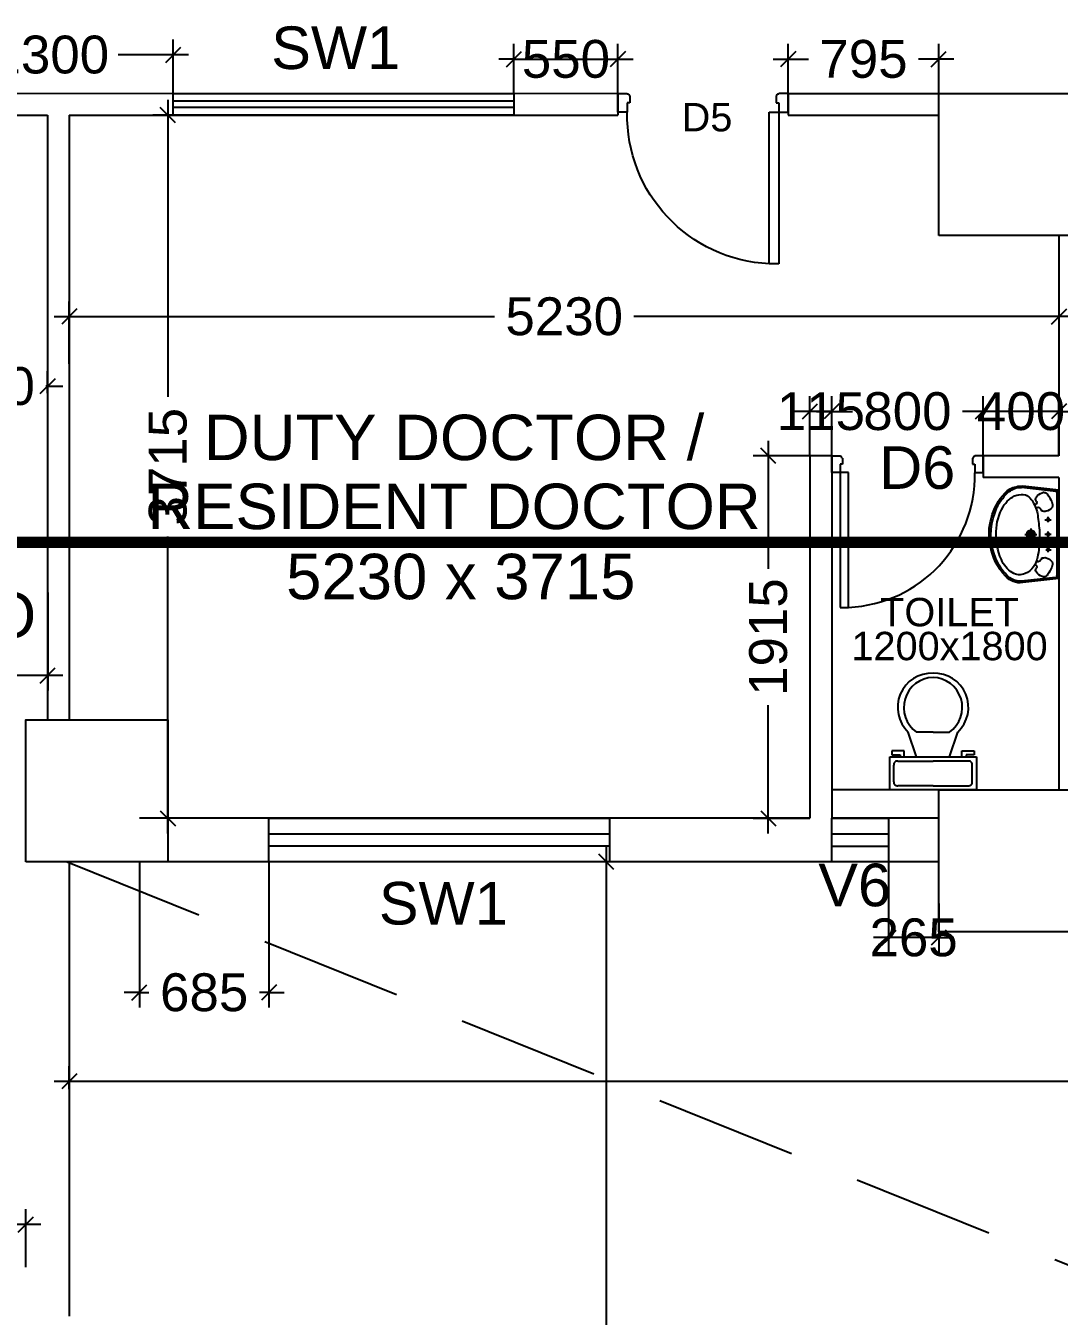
# Model space of a CAD drawing. Extents: x 7620542 to 7843793, y -6476226 to -6093835.
# Drawn here: x 7727743 to 7733204, y -6435819 to -6429002 of the extents above; entities that cross this region are included whole.
import ezdxf
from ezdxf.enums import TextEntityAlignment as Align

# ---------------------------------------------------------------- set-up
doc = ezdxf.new("R2010")
doc.units = 0
doc.header["$LTSCALE"] = 600
doc.header["$MEASUREMENT"] = 0
doc.header["$PDMODE"] = 35
doc.linetypes.add('DASHED', pattern=[0.75, 0.5, -0.25])
doc.linetypes.add('HIDDEN2', pattern=[0.1875, 0.125, -0.0625])
doc.layers.get('0').update_dxf_attribs({"linetype": 'CONTINUOUS'})
doc.layers.get('Defpoints').update_dxf_attribs({"linetype": 'CONTINUOUS'})
for name, color, linetype in [('Counter', 7, 'CONTINUOUS'), ('DOOR', 32, 'CONTINUOUS'), ('Duct', 8, 'CONTINUOUS'), ('joinery', 7, 'CONTINUOUS'), ('LA-column', 3, 'CONTINUOUS'), ('Room Dim', 1, 'CONTINUOUS'), ('Sections', 10, 'CONTINUOUS'), ('TEXT', 6, 'CONTINUOUS'), ('Toi-Euip', 8, 'CONTINUOUS'), ('toi-fix', 46, 'CONTINUOUS'), ('Walls', 7, 'CONTINUOUS'), ('WIN', 151, 'CONTINUOUS'), ('Working Dim', 5, 'CONTINUOUS')]:
    doc.layers.add(name, color=color, linetype=linetype)
doc.styles.add('ari', font='arial.ttf')
doc.styles.add('ARIAL', font='arial.ttf')
doc.dimstyles.new('int. dim', dxfattribs={"dimtxt": 450, "dimasz": 80, "dimexe": 80, "dimexo": 0, "dimgap": 70, "dimtad": 0, "dimdec": 0, "dimzin": 12, "dimdsep": 46, "dimtxsty": 'ari', "dimblk": 'OBLIQUE', "dimcen": 2, "dimdle": 80, "dimclrd": 256, "dimclre": 256, "dimclrt": 6, "dimadec": 0, "dimazin": 0, "dimtfac": 1, "dimtdec": 0, "dimtix": 1, "dimtmove": 2, "dimatfit": 3, "dimfxl": 1, "dimtolj": 1, "dimtzin": 0, "dimlwd": -1, "dimlwe": -1, "dimarcsym": 0})

# ---------------------------------------------------------------- blocks, each defined once
blk = doc.blocks.new('1000')
at = {"layer": 'DOOR'}
for p, q in [((0, -100), (0, 0)), ((0, 0), (49.7, 0)), ((49.7, 0), (49.7, -2.2)), ((63.2, -49.5), (49.7, -49.5)), ((49.7, -49.5), (49.7, -100)), ((63.2, -13.5), (61, -13.5)), ((63.2, -13.5), (63.2, -49.5)), ((836.8, -13.5), (836.8, -49.5)), ((836.8, -13.5), (839, -13.5)), ((836.8, -49.5), (850.3, -49.5)), ((850.3, 0), (850.3, -2.2)), ((900, 0), (850.3, 0)), ((850.3, -49.5), (850.3, -100)), ((900, -100), (900, 0)), ((49.7, -100), (0, -100)), ((49.7, -100), (49.7, -900.6)), ((100.2, -100), (49.7, -100)), ((100.2, -900.6), (100.2, -100)), ((850.3, -100), (900, -100)), ((49.7, -900.6), (100.2, -900.6))]:
    blk.add_line(p, q, dxfattribs=at)
for centre, major_axis, start_param, end_param in [((49.7, -13.5), (-7.95, 7.95), 3.926991, 5.497787), ((850.3, -13.5), (7.95, 7.95), 0.785398, 2.356194)]:
    blk.add_ellipse(centre, major_axis=major_axis, ratio=1, start_param=start_param, end_param=end_param, dxfattribs=at)
at = {"layer": 'DOOR', "color": 145}
blk.add_ellipse((64.3, -115.3), major_axis=(-519.7, 589.8), ratio=1, start_param=2.464943, end_param=4.009476, dxfattribs=at)
blk = doc.blocks.new('_Oblique')
at = {"color": 0, "linetype": 'ByBlock', "lineweight": -2}
blk.add_line((-0.5, -0.5), (0.5, 0.5), dxfattribs=at)
blk = doc.blocks.new('*D2289')
at = {"layer": 'Defpoints', "color": 0, "transparency": 16777216}
for p in [(7723124.1, -6431996.5, 6.3), (7727859.1, -6431996.5, 6.3), (7727859.1, -6432433.8)]:
    blk.add_point(p, dxfattribs=at)
at = {"layer": 'Working Dim', "transparency": 16777216}
for p, q in [((7723124.1, -6431996.5), (7723124.1, -6432513.8)), ((7727859.1, -6431996.5), (7727859.1, -6432513.8)), ((7723044.1, -6432433.8), (7725118.2, -6432433.8)), ((7727939.1, -6432433.8), (7725865.1, -6432433.8))]:
    blk.add_line(p, q, dxfattribs=at)
at = {"layer": 'Working Dim', "transparency": 16777216, "xscale": 80, "yscale": 80, "zscale": 80, "rotation": 180}
blk.add_blockref('_Oblique', (7723124.1, -6432433.8), dxfattribs=at)
at = {"layer": 'Working Dim', "transparency": 16777216, "xscale": 80, "yscale": 80, "zscale": 80}
blk.add_blockref('_Oblique', (7727859.1, -6432433.8), dxfattribs=at)
at = {"layer": 'Working Dim', "color": 6, "transparency": 16777216, "insert": (7725491.6, -6432433.8), "char_height": 200, "attachment_point": 5, "style": 'ari'}
blk.add_mtext('\\A1;4735', dxfattribs=at)
blk = doc.blocks.new('*D2291')
at = {"layer": 'Defpoints', "color": 0, "transparency": 16777216}
for p in [(7733203.1, -6430537.7), (7727973.1, -6430787.9, 6.3), (7733203.1, -6430787.9, 6.3)]:
    blk.add_point(p, dxfattribs=at)
at = {"layer": 'Working Dim', "transparency": 16777216}
for p, q in [((7727973.1, -6430787.9), (7727973.1, -6430457.7)), ((7733203.1, -6430787.9), (7733203.1, -6430457.7)), ((7727893.1, -6430537.7), (7730219.9, -6430537.7)), ((7733283.1, -6430537.7), (7730956.4, -6430537.7))]:
    blk.add_line(p, q, dxfattribs=at)
at = {"layer": 'Working Dim', "transparency": 16777216, "xscale": 80, "yscale": 80, "zscale": 80, "rotation": 180}
blk.add_blockref('_Oblique', (7727973.1, -6430537.7), dxfattribs=at)
at = {"layer": 'Working Dim', "transparency": 16777216, "xscale": 80, "yscale": 80, "zscale": 80}
blk.add_blockref('_Oblique', (7733203.1, -6430537.7), dxfattribs=at)
at = {"layer": 'Working Dim', "color": 6, "transparency": 16777216, "insert": (7730588.1, -6430537.7), "char_height": 200, "attachment_point": 5, "style": 'ari'}
blk.add_mtext('\\A1;5230', dxfattribs=at)
blk = doc.blocks.new('*D2292')
at = {"layer": 'Defpoints', "color": 0, "transparency": 16777216}
for p in [(7728494, -6429473.6), (7728734.1, -6429473.6, 3.4), (7728734.1, -6433188.6, 6.3)]:
    blk.add_point(p, dxfattribs=at)
at = {"layer": 'Working Dim', "transparency": 16777216}
for p, q in [((7728494, -6429393.6), (7728494, -6430961.8)), ((7728734.1, -6429473.6), (7728414, -6429473.6)), ((7728494, -6433268.6), (7728494, -6431700.4)), ((7728734.1, -6433188.6), (7728414, -6433188.6))]:
    blk.add_line(p, q, dxfattribs=at)
at = {"layer": 'Working Dim', "transparency": 16777216, "xscale": 80, "yscale": 80, "zscale": 80}
for p, rotation in [((7728494, -6429473.6), 90), ((7728494, -6433188.6), 270)]:
    blk.add_blockref('_Oblique', p, dxfattribs=dict(at, rotation=rotation))
at = {"layer": 'Working Dim', "color": 6, "transparency": 16777216, "insert": (7728494, -6431331.1), "char_height": 200, "attachment_point": 5, "rotation": 90, "style": 'ari'}
blk.add_mtext('\\A1;3715', dxfattribs=at)
blk = doc.blocks.new('*D2328')
at = {"layer": 'Defpoints', "color": 0, "transparency": 16777216}
for p in [(7727743.1, -6435334.1), (7724743.1, -6435548.1, 5.1), (7727743.1, -6435559.4, 14.8)]:
    blk.add_point(p, dxfattribs=at)
at = {"layer": 'Working Dim', "transparency": 16777216}
for p, q in [((7724743.1, -6435548.1), (7724743.1, -6435254.1)), ((7727743.1, -6435559.4), (7727743.1, -6435254.1)), ((7724663.1, -6435334.1), (7725874.9, -6435334.1)), ((7727823.1, -6435334.1), (7726611.3, -6435334.1))]:
    blk.add_line(p, q, dxfattribs=at)
at = {"layer": 'Working Dim', "transparency": 16777216, "xscale": 80, "yscale": 80, "zscale": 80, "rotation": 180}
blk.add_blockref('_Oblique', (7724743.1, -6435334.1), dxfattribs=at)
at = {"layer": 'Working Dim', "transparency": 16777216, "xscale": 80, "yscale": 80, "zscale": 80}
blk.add_blockref('_Oblique', (7727743.1, -6435334.1), dxfattribs=at)
at = {"layer": 'Working Dim', "color": 6, "transparency": 16777216, "insert": (7726243.1, -6435334.1), "char_height": 200, "attachment_point": 5, "style": 'ari'}
blk.add_mtext('\\A1;3000', dxfattribs=at)
blk = doc.blocks.new('*D2345')
at = {"layer": 'Defpoints', "color": 0, "transparency": 16777216}
for p in [(7728522.2, -6429155), (7727223.1, -6429358.9, 17.2), (7728522.2, -6429358.6, 3.4)]:
    blk.add_point(p, dxfattribs=at)
at = {"layer": 'Working Dim', "transparency": 16777216}
for p, q in [((7727223.1, -6429358.9), (7727223.1, -6429075)), ((7728522.2, -6429358.6), (7728522.2, -6429075)), ((7727143.1, -6429155), (7727513.8, -6429155)), ((7728602.2, -6429155), (7728231.5, -6429155))]:
    blk.add_line(p, q, dxfattribs=at)
at = {"layer": 'Working Dim', "transparency": 16777216, "xscale": 80, "yscale": 80, "zscale": 80, "rotation": 180}
blk.add_blockref('_Oblique', (7727223.1, -6429155), dxfattribs=at)
at = {"layer": 'Working Dim', "transparency": 16777216, "xscale": 80, "yscale": 80, "zscale": 80}
blk.add_blockref('_Oblique', (7728522.2, -6429155), dxfattribs=at)
at = {"layer": 'Working Dim', "color": 6, "transparency": 16777216, "insert": (7727872.7, -6429155), "char_height": 200, "attachment_point": 5, "style": 'ari'}
blk.add_mtext('\\A1;1300', dxfattribs=at)
blk = doc.blocks.new('*D2346')
at = {"layer": 'Defpoints', "color": 0, "transparency": 16777216}
for p in [(7730871.6, -6429177.9), (7730322.6, -6429358.6, 3.4), (7730871.6, -6429358.8, 3.4)]:
    blk.add_point(p, dxfattribs=at)
at = {"layer": 'Working Dim', "transparency": 16777216}
for p, q in [((7730322.6, -6429358.6), (7730322.6, -6429097.9)), ((7730871.6, -6429358.8), (7730871.6, -6429097.9)), ((7730322.6, -6429177.9), (7730242.6, -6429177.9)), ((7730322.6, -6429177.9), (7730871.6, -6429177.9)), ((7730871.6, -6429177.9), (7730951.6, -6429177.9))]:
    blk.add_line(p, q, dxfattribs=at)
at = {"layer": 'Working Dim', "transparency": 16777216, "xscale": 80, "yscale": 80, "zscale": 80}
blk.add_blockref('_Oblique', (7730322.6, -6429177.9), dxfattribs=at)
at = {"layer": 'Working Dim', "transparency": 16777216, "xscale": 80, "yscale": 80, "zscale": 80, "rotation": 180}
blk.add_blockref('_Oblique', (7730871.6, -6429177.9), dxfattribs=at)
at = {"layer": 'Working Dim', "color": 6, "transparency": 16777216, "insert": (7730597.1, -6429177.9), "char_height": 200, "attachment_point": 5, "style": 'ari'}
blk.add_mtext('\\A1;550', dxfattribs=at)
blk = doc.blocks.new('*D2347')
at = {"layer": 'Defpoints', "color": 0, "transparency": 16777216}
for p in [(7732567.1, -6429177.9), (7731771.6, -6429358.8, 6.3), (7732567.1, -6429358.9, 17.2)]:
    blk.add_point(p, dxfattribs=at)
at = {"layer": 'Working Dim', "transparency": 16777216}
for p, q in [((7731771.6, -6429358.8), (7731771.6, -6429097.9)), ((7732567.1, -6429358.9), (7732567.1, -6429097.9)), ((7731691.6, -6429177.9), (7731878.5, -6429177.9)), ((7732647.1, -6429177.9), (7732460.3, -6429177.9))]:
    blk.add_line(p, q, dxfattribs=at)
at = {"layer": 'Working Dim', "transparency": 16777216, "xscale": 80, "yscale": 80, "zscale": 80, "rotation": 180}
blk.add_blockref('_Oblique', (7731771.6, -6429177.9), dxfattribs=at)
at = {"layer": 'Working Dim', "transparency": 16777216, "xscale": 80, "yscale": 80, "zscale": 80}
blk.add_blockref('_Oblique', (7732567.1, -6429177.9), dxfattribs=at)
at = {"layer": 'Working Dim', "color": 6, "transparency": 16777216, "insert": (7732169.4, -6429177.9), "char_height": 200, "attachment_point": 5, "style": 'ari'}
blk.add_mtext('\\A1;795', dxfattribs=at)
blk = doc.blocks.new('*D2364')
at = {"layer": 'Defpoints', "color": 0, "transparency": 16777216}
for p in [(7728343.1, -6433418.8, 10.3), (7729027.9, -6433418.6), (7729027.9, -6434108.9)]:
    blk.add_point(p, dxfattribs=at)
at = {"layer": 'Working Dim', "transparency": 16777216}
for p, q in [((7728343.1, -6433418.8), (7728343.1, -6434188.9)), ((7729027.9, -6433418.6), (7729027.9, -6434188.9)), ((7728343.1, -6434108.9), (7728263.1, -6434108.9)), ((7728343.1, -6434108.9), (7728393.3, -6434108.9)), ((7729027.9, -6434108.9), (7728977.8, -6434108.9)), ((7729027.9, -6434108.9), (7729107.9, -6434108.9))]:
    blk.add_line(p, q, dxfattribs=at)
at = {"layer": 'Working Dim', "transparency": 16777216, "xscale": 80, "yscale": 80, "zscale": 80}
blk.add_blockref('_Oblique', (7728343.1, -6434108.9), dxfattribs=at)
at = {"layer": 'Working Dim', "transparency": 16777216, "xscale": 80, "yscale": 80, "zscale": 80, "rotation": 180}
blk.add_blockref('_Oblique', (7729027.9, -6434108.9), dxfattribs=at)
at = {"layer": 'Working Dim', "color": 6, "transparency": 16777216, "insert": (7728685.5, -6434108.9), "char_height": 200, "attachment_point": 5, "style": 'ari'}
blk.add_mtext('\\A1;685', dxfattribs=at)
blk = doc.blocks.new('*D2365')
at = {"layer": 'Defpoints', "color": 0, "transparency": 16777216}
for p in [(7732301.6, -6433418.6), (7732567.1, -6433638.8, 7.5), (7732301.6, -6433818.8)]:
    blk.add_point(p, dxfattribs=at)
at = {"layer": 'Working Dim', "transparency": 16777216}
for p, q in [((7732301.6, -6433418.6), (7732301.6, -6433898.8)), ((7732567.1, -6433638.8), (7732567.1, -6433898.8)), ((7732301.6, -6433818.8), (7732221.6, -6433818.8)), ((7732567.1, -6433818.8), (7732301.6, -6433818.8)), ((7732567.1, -6433818.8), (7732647.1, -6433818.8))]:
    blk.add_line(p, q, dxfattribs=at)
at = {"layer": 'Working Dim', "transparency": 16777216, "xscale": 80, "yscale": 80, "zscale": 80}
blk.add_blockref('_Oblique', (7732301.6, -6433818.8), dxfattribs=at)
at = {"layer": 'Working Dim', "transparency": 16777216, "xscale": 80, "yscale": 80, "zscale": 80, "rotation": 180}
blk.add_blockref('_Oblique', (7732567.1, -6433818.8), dxfattribs=at)
at = {"layer": 'Working Dim', "color": 6, "transparency": 16777216, "insert": (7732434.4, -6433818.8), "char_height": 200, "attachment_point": 5, "style": 'ari'}
blk.add_mtext('\\A1;265', dxfattribs=at)
blk = doc.blocks.new('*D2371')
at = {"layer": 'Defpoints', "color": 0, "transparency": 16777216}
for p in [(7745191.6, -6434578), (7727973.1, -6434618.8), (7745191.6, -6434618.8)]:
    blk.add_point(p, dxfattribs=at)
at = {"layer": 'Working Dim', "transparency": 16777216}
for p, q in [((7727973.1, -6434618.8), (7727973.1, -6434498)), ((7745191.6, -6434618.8), (7745191.6, -6434498)), ((7727893.1, -6434578), (7736145.8, -6434578)), ((7745271.6, -6434578), (7737019, -6434578))]:
    blk.add_line(p, q, dxfattribs=at)
at = {"layer": 'Working Dim', "transparency": 16777216, "xscale": 80, "yscale": 80, "zscale": 80, "rotation": 180}
blk.add_blockref('_Oblique', (7727973.1, -6434578), dxfattribs=at)
at = {"layer": 'Working Dim', "transparency": 16777216, "xscale": 80, "yscale": 80, "zscale": 80}
blk.add_blockref('_Oblique', (7745191.6, -6434578), dxfattribs=at)
at = {"layer": 'Working Dim', "color": 6, "transparency": 16777216, "insert": (7736582.4, -6434578), "char_height": 200, "attachment_point": 5, "style": 'ari'}
blk.add_mtext('\\A1;17220', dxfattribs=at)
blk = doc.blocks.new('*D2372')
at = {"layer": 'Defpoints', "color": 0, "transparency": 16777216}
for p in [(7730810.6, -6433418.6), (7731054.2, -6433418.6), (7731052.1, -6440348.6)]:
    blk.add_point(p, dxfattribs=at)
at = {"layer": 'Working Dim', "transparency": 16777216}
for p, q in [((7730810.6, -6433338.6), (7730810.6, -6436514.8)), ((7731054.2, -6433418.6), (7730730.6, -6433418.6)), ((7730810.6, -6440428.6), (7730810.6, -6437252.5)), ((7731052.1, -6440348.6), (7730730.6, -6440348.6))]:
    blk.add_line(p, q, dxfattribs=at)
at = {"layer": 'Working Dim', "transparency": 16777216, "xscale": 80, "yscale": 80, "zscale": 80}
for p, rotation in [((7730810.6, -6433418.6), 90), ((7730810.6, -6440348.6), 270)]:
    blk.add_blockref('_Oblique', p, dxfattribs=dict(at, rotation=rotation))
at = {"layer": 'Working Dim', "color": 6, "transparency": 16777216, "insert": (7730810.6, -6436883.6), "char_height": 200, "attachment_point": 5, "rotation": 90, "style": 'ari'}
blk.add_mtext('\\A1;6930', dxfattribs=at)
blk = doc.blocks.new('*D2412')
at = {"layer": 'Defpoints', "color": 0, "transparency": 16777216}
for p in [(7731666.6, -6431273.6), (7731886.7, -6431273.6), (7731886.6, -6433188.7)]:
    blk.add_point(p, dxfattribs=at)
at = {"layer": 'Working Dim', "transparency": 16777216}
for p, q in [((7731666.6, -6431193.6), (7731666.6, -6431871.2)), ((7731886.7, -6431273.6), (7731586.6, -6431273.6)), ((7731666.6, -6433268.7), (7731666.6, -6432591.1)), ((7731886.6, -6433188.7), (7731586.6, -6433188.7))]:
    blk.add_line(p, q, dxfattribs=at)
at = {"layer": 'Working Dim', "transparency": 16777216, "xscale": 80, "yscale": 80, "zscale": 80}
for p, rotation in [((7731666.6, -6431273.6), 90), ((7731666.6, -6433188.7), 270)]:
    blk.add_blockref('_Oblique', p, dxfattribs=dict(at, rotation=rotation))
at = {"layer": 'Working Dim', "color": 6, "transparency": 16777216, "insert": (7731666.6, -6432231.2), "char_height": 200, "attachment_point": 5, "rotation": 90, "style": 'ari'}
blk.add_mtext('\\A1;1915', dxfattribs=at)
blk = doc.blocks.new('*D2413')
at = {"layer": 'Defpoints', "color": 0, "transparency": 16777216}
for p in [(7732801.6, -6431038.8), (7732801.6, -6431273.6), (7733202.1, -6431273.7)]:
    blk.add_point(p, dxfattribs=at)
at = {"layer": 'Working Dim', "transparency": 16777216}
for p, q in [((7732801.6, -6431273.6), (7732801.6, -6430958.8)), ((7733202.1, -6431273.7), (7733202.1, -6430958.8)), ((7732801.6, -6431038.8), (7732721.6, -6431038.8)), ((7733202.1, -6431038.8), (7732801.6, -6431038.8)), ((7733202.1, -6431038.8), (7733282.1, -6431038.8))]:
    blk.add_line(p, q, dxfattribs=at)
at = {"layer": 'Working Dim', "transparency": 16777216, "xscale": 80, "yscale": 80, "zscale": 80}
blk.add_blockref('_Oblique', (7732801.6, -6431038.8), dxfattribs=at)
at = {"layer": 'Working Dim', "transparency": 16777216, "xscale": 80, "yscale": 80, "zscale": 80, "rotation": 180}
blk.add_blockref('_Oblique', (7733202.1, -6431038.8), dxfattribs=at)
at = {"layer": 'Working Dim', "color": 6, "transparency": 16777216, "insert": (7733001.9, -6431038.8), "char_height": 200, "attachment_point": 5, "style": 'ari'}
blk.add_mtext('\\A1;400', dxfattribs=at)
blk = doc.blocks.new('*D2414')
at = {"layer": 'Defpoints', "color": 0, "transparency": 16777216}
for p in [(7732001.6, -6431038.8), (7732001.6, -6431273.7), (7732801.6, -6431273.6)]:
    blk.add_point(p, dxfattribs=at)
at = {"layer": 'Working Dim', "transparency": 16777216}
for p, q in [((7732001.6, -6431273.7), (7732001.6, -6430958.8)), ((7732801.6, -6431273.6), (7732801.6, -6430958.8)), ((7731921.6, -6431038.8), (7732110.9, -6431038.8)), ((7732881.6, -6431038.8), (7732692.4, -6431038.8))]:
    blk.add_line(p, q, dxfattribs=at)
at = {"layer": 'Working Dim', "transparency": 16777216, "xscale": 80, "yscale": 80, "zscale": 80, "rotation": 180}
blk.add_blockref('_Oblique', (7732001.6, -6431038.8), dxfattribs=at)
at = {"layer": 'Working Dim', "transparency": 16777216, "xscale": 80, "yscale": 80, "zscale": 80}
blk.add_blockref('_Oblique', (7732801.6, -6431038.8), dxfattribs=at)
at = {"layer": 'Working Dim', "color": 6, "transparency": 16777216, "insert": (7732401.6, -6431038.8), "char_height": 200, "attachment_point": 5, "style": 'ari'}
blk.add_mtext('\\A1;800', dxfattribs=at)
blk = doc.blocks.new('*D2415')
at = {"layer": 'Defpoints', "color": 0, "transparency": 16777216}
for p in [(7731886.7, -6431038.8), (7731886.7, -6431273.6), (7732001.6, -6431273.7)]:
    blk.add_point(p, dxfattribs=at)
at = {"layer": 'Working Dim', "transparency": 16777216}
for p, q in [((7731886.7, -6431273.6), (7731886.7, -6430958.8)), ((7732001.6, -6431273.7), (7732001.6, -6430958.8)), ((7731886.7, -6431038.8), (7731806.7, -6431038.8)), ((7732001.6, -6431038.8), (7731886.7, -6431038.8)), ((7732001.6, -6431038.8), (7732081.6, -6431038.8))]:
    blk.add_line(p, q, dxfattribs=at)
at = {"layer": 'Working Dim', "transparency": 16777216, "xscale": 80, "yscale": 80, "zscale": 80}
blk.add_blockref('_Oblique', (7731886.7, -6431038.8), dxfattribs=at)
at = {"layer": 'Working Dim', "transparency": 16777216, "xscale": 80, "yscale": 80, "zscale": 80, "rotation": 180}
blk.add_blockref('_Oblique', (7732001.6, -6431038.8), dxfattribs=at)
at = {"layer": 'Working Dim', "color": 6, "transparency": 16777216, "insert": (7731944.2, -6431038.8), "char_height": 200, "attachment_point": 5, "style": 'ari'}
blk.add_mtext('\\A1;115', dxfattribs=at)
blk = doc.blocks.new('A$C5FEC0201')
at = {"layer": 'Toi-Euip'}
for p, q in [((0, 473.4), (184.7, 494.1)), ((0, 465.4), (191.4, 486.9)), ((0, 473.4), (0, 20.9)), ((9.6, 458.3), (9.6, 40.4)), ((54.4, 310.5), (54.4, 336.7)), ((71.9, 322.5), (39.4, 322.5)), ((143.3, 276.5), (143.3, 216.2)), ((71.9, 247.8), (39.4, 247.8)), ((54.4, 235.7), (54.4, 261.9)), ((173.4, 246.3), (112, 246.3)), ((66.7, 168.5), (39.4, 168.5)), ((54.4, 156.4), (54.4, 182.7)), ((0, 28.9), (191.4, 7.5)), ((0, 20.9), (184.7, 0.2))]:
    blk.add_line(p, q, dxfattribs=at)
for centre, radius in [((54.4, 322.5), 6.43), ((143.3, 246.3), 21.6), ((54.4, 247.8), 6.43), ((143.3, 246.3), 15.5), ((143.3, 246.3), 10.9), ((54.4, 168.5), 6.43)]:
    blk.add_circle(centre, radius, dxfattribs=at)
for centre, radius, start, end in [((-14.6, 453.5), 24.7, 11.14513, 53.7785), ((76, 441.8), 20.7, 62.49081, 153.19095), ((194.8, 411.5), 83.2, 73.23918, 96.99591), ((198.4, 409.1), 78.1, 56.79114, 95.14021), ((197.4, 387.4), 106, 42.34, 78.55208), ((181.9, 366.5), 123.1, 31.84149, 61.21457), ((66.2, 397.4), 34, 151.91921, 201.35614), ((155, 371.1), 126.1, 140.59825, 160.41359), ((67.6, 406.2), 56.9, 34.96691, 71.64959), ((273.3, 323.1), 166.8, 149.59023, 175.97193), ((120.5, 410.1), 8.6, 136.04031, 216.10739), ((121.5, 408.7), 8.72, 204.51045, 300.32874), ((100.5, 427.5), 17.9, 320.46419, 39.5358), ((202.8, 375.4), 80.1, 113.69295, 156.38132), ((191.3, 356.4), 94.7, 75.58544, 102.65463), ((173.3, 329.2), 126, 27.7975, 70.69461), ((66.3, 262.6), 287, 13.68007, 43.11994), ((134.7, 300.9), 200.3, 16.98939, 40.68541), ((74.8, 413.3), 49.2, 215.0585, 257.19296), ((72.7, 395.9), 31.9, 253.96544, 299.92088), ((114.3, 360.7), 26.8, 118.27151, 163.61398), ((898.2, 212.6), 800.7, 171.22276, 177.52001), ((106.8, 377.5), 8.55, 353.15264, 127.30389), ((72.7, 260.2), 247.5, 0.51874, 31.0564), ((45.2, 246.8), 302.7, 336.19508, 21.84971), ((82.7, 251), 274.2, 347.13905, 16.85156), ((830.4, 250.4), 732.1, 180.24313, 185.54823), ((23.3, 242.5), 297.5, 335.41071, 3.84539), ((397.3, 201.4), 296.4, 184.2321, 193.82674), ((59.7, 235.8), 293.9, 316.38455, 351.02297), ((66.2, 94.9), 34, 158.64386, 208.08079), ((74.8, 79), 49.2, 102.80704, 144.9415), ((155, 121.1), 126.1, 199.58641, 219.40175), ((72.7, 96.3), 31.9, 60.07912, 106.03456), ((114.3, 131.5), 26.8, 196.38602, 241.72849), ((106.5, 113.4), 7.39, 228.29837, 348.68026), ((218.2, 145.9), 109.8, 188.02022, 245.02213), ((120.5, 82.1), 8.6, 143.89261, 223.95969), ((120.7, 84.3), 7.73, 75.15228, 157.93068), ((100.5, 64.8), 17.9, 320.4642, 39.53581), ((164.1, 170.3), 139.7, 301.86033, 338.31323), ((67.5, 229.2), 275.4, 316.21733, 337.66735), ((-16.1, 41), 25.7, 308.74871, 358.57964), ((76, 50.4), 20.7, 206.80905, 297.50919), ((67.6, 86), 56.9, 288.35041, 325.03309), ((199.8, 111.6), 70.9, 246.77794, 302.40806), ((197.9, 98.8), 99.5, 262.39424, 318.61688), ((196, 101.8), 94.4, 267.2238, 318.08952)]:
    blk.add_arc(centre, radius, start, end, dxfattribs=at)
blk = doc.blocks.new('A$C70ED7303')
at = {"layer": 'toi-fix', "color": 8}
for p, q in [((0, 0), (229, 0)), ((229, 0), (229, -174.4)), ((-229, 0), (0, 0)), ((-229, -174.4), (-229, 0)), ((-207.2, -43.6), (-207.2, -130.8)), ((0, -21.8), (-185.4, -21.8)), ((0, -21.8), (185.4, -21.8)), ((207.2, -43.6), (207.2, -130.8)), ((229, -174.4), (-229, -174.4)), ((-218.1, -207.2), (-218.1, -185.4)), ((-218.1, -185.4), (-174.4, -185.4)), ((-185.4, -152.6), (0, -152.6)), ((-174.4, -185.4), (-174.4, -174.4)), ((-152.6, -174.4), (-152.6, -207.2)), ((-87.2, -174.4), (-130.8, -305.3)), ((185.4, -152.6), (0, -152.6)), ((87.2, -174.4), (130.8, -305.3)), ((152.6, -174.4), (152.6, -207.2)), ((174.4, -185.4), (174.4, -174.4)), ((218.1, -185.4), (174.4, -185.4)), ((218.1, -207.2), (218.1, -185.4)), ((-152.6, -207.2), (-218.1, -207.2)), ((152.6, -207.2), (218.1, -207.2)), ((0, -305.3), (-87.2, -305.3)), ((0, -305.3), (87.2, -305.3))]:
    blk.add_line(p, q, dxfattribs=at)
for centre, major_axis, start_param, end_param in [((-188.1, -40.9), (13.6, -13.6), 2.214297, 4.068888), ((188.1, -40.9), (13.6, -13.6), 0.643501, 2.498091), ((-188.1, -133.6), (-13.6, -13.6), 5.35589, 7.21048), ((188.1, -133.6), (-13.6, -13.6), 0.643501, 2.498091), ((-6.6, -436.2), (-127.6, -127.6), 4.686239, 7.105146), ((4.7, -435.5), (-112.7, -112.7), 4.541602, 7.039318), ((6.6, -436.2), (55.8, -171.6), -0.351019, 2.067888), ((-4.7, -435.5), (-112.7, -112.7), 0.814663, 3.31238)]:
    blk.add_ellipse(centre, major_axis=major_axis, ratio=1, start_param=start_param, end_param=end_param, dxfattribs=at)
blk = doc.blocks.new('*D2453')
at = {"layer": 'Defpoints', "color": 0, "transparency": 16777216}
for p in [(7727258.1, -6430906.4), (7727258.1, -6430942.9, -22.8), (7727858.1, -6430942.9, -22.8)]:
    blk.add_point(p, dxfattribs=at)
at = {"layer": 'Working Dim', "transparency": 16777216}
for p, q in [((7727258.1, -6430942.9), (7727258.1, -6430826.4)), ((7727858.1, -6430942.9), (7727858.1, -6430826.4)), ((7727258.1, -6430906.4), (7727178.1, -6430906.4)), ((7727258.1, -6430906.4), (7727267, -6430906.4)), ((7727858.1, -6430906.4), (7727849.3, -6430906.4)), ((7727858.1, -6430906.4), (7727938.1, -6430906.4))]:
    blk.add_line(p, q, dxfattribs=at)
at = {"layer": 'Working Dim', "transparency": 16777216, "xscale": 80, "yscale": 80, "zscale": 80}
blk.add_blockref('_Oblique', (7727258.1, -6430906.4), dxfattribs=at)
at = {"layer": 'Working Dim', "transparency": 16777216, "xscale": 80, "yscale": 80, "zscale": 80, "rotation": 180}
blk.add_blockref('_Oblique', (7727858.1, -6430906.4), dxfattribs=at)
at = {"layer": 'Working Dim', "color": 6, "transparency": 16777216, "insert": (7727558.1, -6430906.4), "char_height": 200, "attachment_point": 5, "style": 'ari'}
blk.add_mtext('\\A1;600', dxfattribs=at)

msp = doc.modelspace()

# ---------------------------------------------------------------- linework, layer by layer
at = {"layer": 'Duct', "color": 8, "linetype": 'HIDDEN2', "ltscale": 10}
msp.add_line((7727962.052, -6433418.687, -22.81), (7744821.649, -6440204.237, -22.81), dxfattribs=at)
at = {"layer": 'LA-column', "color": 2, "elevation": -12.548, "flags": 128}
for points in [[(7732567.146, -6430108.815), (7732567.146, -6429358.815), (7733317.146, -6429358.815), (7733317.146, -6430108.815)], [(7727743.146, -6433418.812), (7727743.146, -6432668.812), (7728493.146, -6432668.812), (7728493.146, -6433418.812)], [(7732567.146, -6433788.819), (7732567.146, -6433038.819), (7733317.146, -6433038.819), (7733317.146, -6433788.819)]]:
    msp.add_lwpolyline(points, close=True, dxfattribs=at)
at = {"layer": 'Sections', "linetype": 'DASHED', "lineweight": 0, "ltscale": 2, "const_width": 60, "elevation": -14.83, "flags": 128}
msp.add_lwpolyline([(7764050.867, -6431729.833), (7764598.735, -6430597.18), (7764598.735, -6431729.833), (7639175.207, -6431729.833), (7639175.207, -6430597.18), (7639723.075, -6431729.833)], dxfattribs=at)
at = {"layer": 'Walls'}
for p, q in [((7727223.147, -6429358.597, -22.81), (7730871.644, -6429358.649, -22.81)), ((7730871.644, -6429358.649, -22.81), (7730871.644, -6429473.796, -22.81)), ((7731771.649, -6429358.662, -22.81), (7732567.147, -6429358.673, -22.81)), ((7731771.649, -6429358.662, -22.81), (7731771.649, -6429473.796, -22.81)), ((7727223.147, -6429473.597, -22.81), (7727858.147, -6429473.597, -22.81)), ((7727858.147, -6429473.597, -22.81), (7727858.147, -6432668.812, -22.81)), ((7727973.147, -6429473.597, -22.81), (7730871.644, -6429473.646, -22.81)), ((7727973.147, -6429473.597, -22.81), (7727973.147, -6432668.812, -22.81)), ((7731771.649, -6429473.661, -22.81), (7732567.147, -6429473.675, -22.81)), ((7733202.147, -6430108.663, -22.81), (7733202.147, -6431273.663, -22.81)), ((7732001.649, -6431273.648, -22.81), (7731886.649, -6431273.647, -22.81)), ((7731886.649, -6431273.647, -22.81), (7731886.649, -6433188.663, -22.81)), ((7732001.649, -6431273.648, -22.81), (7732001.649, -6433188.663, -22.81)), ((7732801.649, -6431273.648, -22.81), (7732801.649, -6431388.658, -22.81)), ((7733202.147, -6431273.663, -22.81), (7732801.649, -6431273.658, -22.81)), ((7733202.147, -6431388.663, -22.81), (7732801.649, -6431388.658, -22.81)), ((7733202.147, -6431388.663, -22.81), (7733202.147, -6433038.819, -22.81)), ((7731886.649, -6433188.647, -22.81), (7728343.146, -6433188.602, -22.81)), ((7732567.056, -6433188.655, -22.81), (7732001.649, -6433188.648, -22.81)), ((7727973.146, -6433418.77, -22.81), (7727973.146, -6435818.77, -22.81)), ((7732567.056, -6433418.675, -22.81), (7728343.146, -6433418.603, -22.81))]:
    msp.add_line(p, q, dxfattribs=at)
at = {"layer": 'WIN', "linetype": 'Continuous', "elevation": -22.81}
for points in [[(7728522.191, -6429473.622), (7728522.191, -6429358.631), (7730322.6, -6429358.631), (7730322.6, -6429473.622)], [(7728522.191, -6429433.622), (7728522.191, -6429398.631), (7730322.6, -6429398.631), (7730322.6, -6429433.622)], [(7730827.898, -6433418.622), (7729027.898, -6433418.622), (7729027.898, -6433188.622), (7730827.898, -6433188.622)], [(7732301.649, -6433418.635), (7732001.649, -6433418.635), (7732001.649, -6433188.635), (7732301.649, -6433188.635)], [(7730827.898, -6433335.839), (7729027.898, -6433335.839), (7729027.898, -6433271.405), (7730827.898, -6433271.405)], [(7732301.649, -6433337.294), (7732001.649, -6433337.294), (7732001.649, -6433269.976), (7732301.649, -6433269.976)]]:
    msp.add_lwpolyline(points, close=True, dxfattribs=at)
at = {"layer": 'Working Dim', "color": 6}
msp.add_line((7732567.146, -6433038.758, -15.289), (7732001.649, -6433038.758, -22.81), dxfattribs=at)

# ---------------------------------------------------------------- block references
at = {"layer": 'DOOR', "linetype": 'Continuous', "xscale": -1, "rotation": 359.9999869799519}
msp.add_blockref('1000', (7731771.644, -6429358.794, -22.81), dxfattribs=at)
at = {"layer": 'DOOR', "linetype": 'Continuous', "xscale": 0.8888888917863601, "yscale": 0.8888888917863601, "zscale": 0.8888888917863601, "rotation": 1.308674912879204e-05}
msp.add_blockref('1000', (7732001.649, -6431273.668, -22.81), dxfattribs=at)
at = {"layer": 'Toi-Euip', "xscale": -1.032431937754154, "yscale": 1.032431937754154, "zscale": 1.032431937754154}
msp.add_blockref('A$C5FEC0201', (7733201.42, -6431943.858, -22.81), dxfattribs=at)
at = {"layer": 'toi-fix', "linetype": 'Continuous', "rotation": 179.9999868732302}
msp.add_blockref('A$C70ED7303', (7732536.808, -6433038.758, -15.693), dxfattribs=at)

# ---------------------------------------------------------------- texts
at = {"layer": 'Counter', "color": 10, "style": 'ARIAL'}
msp.add_text('CO', height=240, dxfattribs=at).set_placement((7727295.134, -6432235.297, -21.672))
at = {"layer": 'joinery', "style": 'ari'}
for s, p in [('SW1', (7729380.591, -6429230.256, -22.81)), ('V6', (7732122.863, -6433653.21, -22.81)), ('SW1', (7729949.322, -6433749.702, -22.81))]:
    msp.add_text(s, height=225, dxfattribs=at).set_placement(p, align=Align.CENTER)
msp.add_text('D6', height=225, dxfattribs=at).set_placement((7732252.735, -6431448.206, -19.389))
at = {"layer": 'Room Dim', "style": 'ARIAL'}
msp.add_text('5230 x 3715', height=240, dxfattribs=at).set_placement((7730041.582, -6431911.091, -22.81), align=Align.MIDDLE_CENTER)
msp.add_text('1200x1800', height=150, dxfattribs=at).set_placement((7732624.26, -6432353.433, -22.81), align=Align.CENTER)
at = {"layer": 'TEXT', "color": 7, "style": 'ARIAL'}
for s, height, p in [('DUTY DOCTOR /', 240, (7730005.932, -6431296.4, -22.81)), ('RESIDENT DOCTOR', 240, (7730005.932, -6431660.668, -22.81)), ('TOILET', 150, (7732624.26, -6432174.217, -22.81))]:
    msp.add_text(s, height=height, dxfattribs=at).set_placement(p, align=Align.CENTER)
at = {"layer": 'Walls', "style": 'ari'}
msp.add_text('D5', height=150, dxfattribs=at).set_placement((7731342.596, -6429559.454, -22.81), align=Align.CENTER)

# ---------------------------------------------------------------- dimensions: what is measured, and where the dimension line sits
at = {"layer": 'Working Dim'}
for base, p1, p2, text, override, picture, middle in [((7728522.191, -6429155.012, -22.81), (7727223.146, -6429358.852, -5.59), (7728522.191, -6429358.615, -19.389), '1300', {"dimtxt": 200}, '*D2345', (7727872.669, -6429155.012, -22.81)), ((7730871.644, -6429177.907, -22.81), (7730322.6, -6429358.631, -19.389), (7730871.644, -6429358.794, -19.389), '550', {"dimtxt": 200}, '*D2346', (7730597.122, -6429177.907, -22.81)), ((7745191.649, -6434578.023, -22.81), (7727973.146, -6434618.77, -22.81), (7745191.649, -6434618.77, -22.81), '17220', {"dimtxt": 200, "dimarcsym": 1}, '*D2371', (7736582.397, -6434578.023, -22.81))]:
    dim = msp.add_linear_dim(base=base, p1=p1, p2=p2, text=text, dimstyle='int. dim', override=override, dxfattribs=at)
    dim.commit()
    dim.dimension.update_dxf_attribs({"geometry": picture, "text_midpoint": middle})
for base, p1, p2, override, picture, middle in [((7732567.146, -6429177.907, -22.81), (7731771.649, -6429358.794, -16.541), (7732567.146, -6429358.852, -5.59), {"dimtxt": 200}, '*D2347', (7732169.398, -6429177.907, -22.81)), ((7733203.147, -6430537.738, -22.81), (7727973.147, -6430787.901, -16.541), (7733203.147, -6430787.901, -16.541), {"dimtxt": 200}, '*D2291', (7730588.147, -6430537.738, -22.81)), ((7731886.673, -6431038.844, -22.81), (7732001.649, -6431273.668, -22.81), (7731886.673, -6431273.647, -22.81), {"dimtxt": 200, "dimarcsym": 1}, '*D2415', (7731944.161, -6431038.844, -22.81)), ((7732001.649, -6431038.844, -22.81), (7732801.649, -6431273.648, -22.81), (7732001.649, -6431273.668, -22.81), {"dimtxt": 200, "dimarcsym": 1}, '*D2414', (7732401.649, -6431038.844, -22.81)), ((7732801.649, -6431038.844, -22.81), (7733202.147, -6431273.663, -22.81), (7732801.649, -6431273.648, -22.81), {"dimtxt": 200, "dimarcsym": 1}, '*D2413', (7733001.898, -6431038.844, -22.81)), ((7727859.147, -6432433.838, -22.81), (7723124.149, -6431996.512, -16.541), (7727859.147, -6431996.513, -16.541), {"dimtxt": 200}, '*D2289', (7725491.648, -6432433.838, -22.81)), ((7729027.898, -6434108.934, -22.81), (7728343.146, -6433418.822, -12.548), (7729027.898, -6433418.615, -22.81), {"dimtxt": 200, "dimarcsym": 1}, '*D2364', (7728685.522, -6434108.934, -22.81)), ((7732301.649, -6433818.813, -22.81), (7732567.146, -6433638.758, -15.289), (7732301.649, -6433418.635, -22.81), {"dimtxt": 200, "dimarcsym": 1}, '*D2365', (7732434.398, -6433818.813, -22.81)), ((7727743.146, -6435334.136, -22.81), (7724743.056, -6435548.133, -17.679), (7727743.146, -6435559.408, -7.979), {"dimtxt": 200}, '*D2328', (7726243.101, -6435334.136, -22.81))]:
    dim = msp.add_linear_dim(base=base, p1=p1, p2=p2, dimstyle='int. dim', override=override, dxfattribs=at)
    dim.commit()
    dim.dimension.update_dxf_attribs({"geometry": picture, "text_midpoint": middle})
for base, p1, p2, override, picture, middle in [((7728494.013, -6429473.622, -22.81), (7728734.061, -6433188.61, -16.541), (7728734.061, -6429473.622, -19.389), {"dimtxt": 200}, '*D2292', (7728494.013, -6431331.116, -22.81)), ((7731666.572, -6431273.647, -22.81), (7731886.649, -6433188.663, -22.81), (7731886.673, -6431273.647, -22.81), {"dimtxt": 200, "dimarcsym": 1}, '*D2412', (7731666.572, -6432231.155, -22.81)), ((7730810.611, -6433418.649, -22.81), (7731052.128, -6440348.648, -22.81), (7731054.245, -6433418.649, -22.81), {"dimtxt": 200, "dimarcsym": 1}, '*D2372', (7730810.611, -6436883.648, -22.81))]:
    dim = msp.add_linear_dim(base=base, p1=p1, p2=p2, angle=90, dimstyle='int. dim', override=override, dxfattribs=at)
    dim.commit()
    dim.dimension.update_dxf_attribs({"geometry": picture, "text_midpoint": middle})
at = {"layer": 'Working Dim', "color": 7}
dim = msp.add_linear_dim(base=(7727258.147, -6430906.386), p1=(7727858.147, -6430942.922, -22.81), p2=(7727258.147, -6430942.922, -22.81), dimstyle='int. dim', override={"dimtxt": 200, "dimarcsym": 1}, dxfattribs=at)
dim.commit()
dim.dimension.update_dxf_attribs({"geometry": '*D2453', "text_midpoint": (7727558.147, -6430906.386)})

doc.saveas('drawing.dxf')
